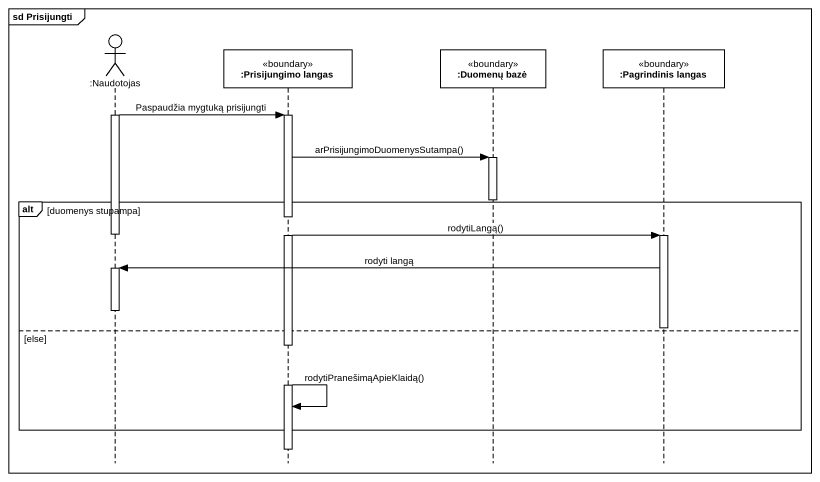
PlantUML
@startuml
mainframe sd Prisijungti
hide footbox
actor ":Naudotojas" as Naudotojas
participant ":Prisijungimo langas" as Prisijungimo_langas <<boundary>>
participant ":Duomenų bazė" as Duomenų_bazė <<boundary>>
participant ":Pagrindinis langas" as Pagrindinis_langas <<boundary>>

activate Naudotojas
Naudotojas -> Prisijungimo_langas : Paspaudžia mygtuką prisijungti
activate Prisijungimo_langas
Prisijungimo_langas -> Duomenų_bazė : arPrisijungimoDuomenysSutampa()
activate Duomenų_bazė
deactivate Duomenų_bazė
alt duomenys stupampa
  deactivate Naudotojas
  Prisijungimo_langas -> Pagrindinis_langas : rodytiLangą()
  activate Pagrindinis_langas
  Pagrindinis_langas -> Naudotojas : rodyti langą
  activate Naudotojas
  deactivate Naudotojas
  deactivate Pagrindinis_langas
else else
  Prisijungimo_langas -> Prisijungimo_langas : rodytiPranešimąApieKlaidą()
end
deactivate Prisijungimo_langas
@enduml
